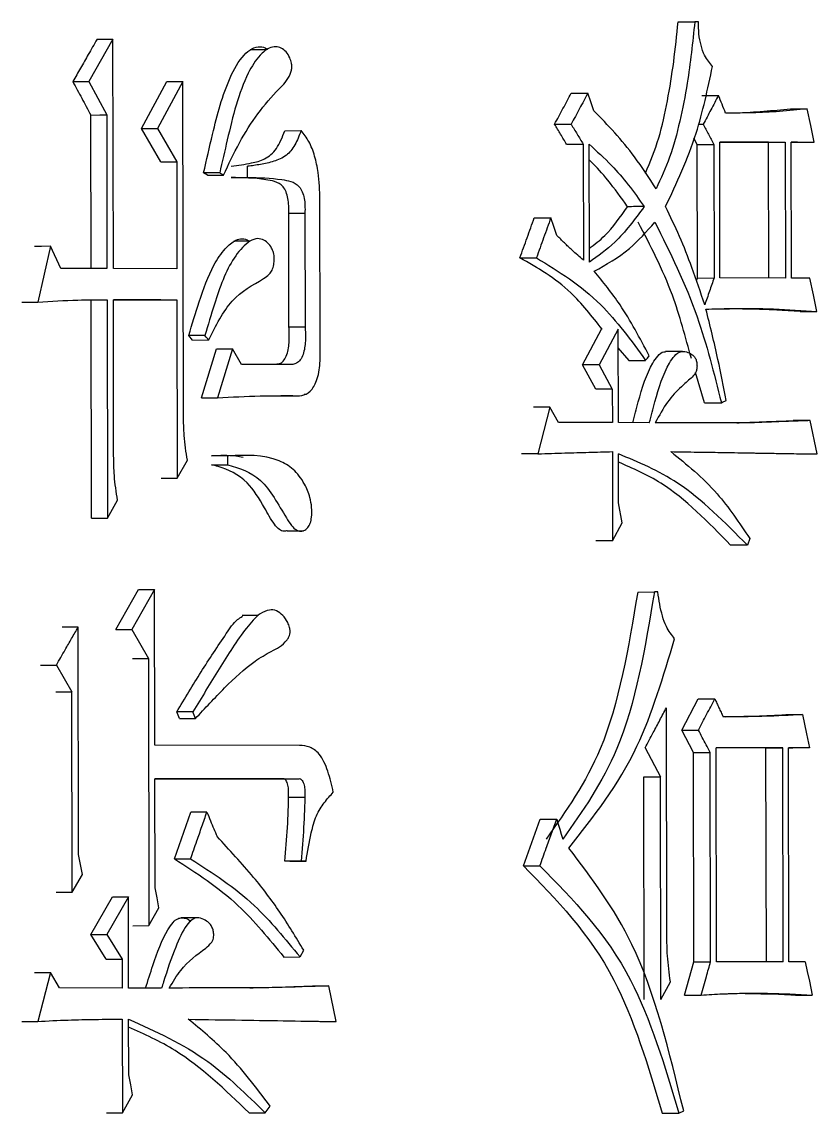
# Model space of a CAD drawing. Header units: millimetres. Extents: x 2320 to 4000, y 933 to 2121.
# Drawn here: x 2922.6 to 2926.46, y 1100.58 to 1105.88 of the extents above; entities that cross this region are included whole.
import ezdxf

# ---------------------------------------------------------------- set-up
doc = ezdxf.new("R2010")
doc.units = ezdxf.units.MM

msp = doc.modelspace()

# ---------------------------------------------------------------- linework, layer by layer
at = {"color": 7, "linetype": 'Continuous', "lineweight": 25}
for p, q in [((2925.7844, 1105.883), (2925.8655, 1105.8832)), ((2925.8827, 1105.8832), (2925.8655, 1105.8832)), ((2923.0409, 1105.7986), (2922.9234, 1105.5932)), ((2923.0428, 1104.6844), (2923.0409, 1105.7986)), ((2923.7851, 1105.7469), (2923.7062, 1105.7466)), ((2922.9234, 1105.5932), (2923.0105, 1105.4308)), ((2923.1802, 1105.3656), (2923.3027, 1105.5927)), ((2923.3806, 1105.5929), (2923.2579, 1105.3658)), ((2923.3834, 1103.9703), (2923.3806, 1105.5929)), ((2922.9344, 1104.6842), (2922.9332, 1105.4306)), ((2923.0105, 1105.4308), (2923.0118, 1104.6845)), ((2923.2727, 1105.2033), (2923.1802, 1105.3656)), ((2923.2579, 1105.3658), (2923.3505, 1105.2035)), ((2923.8756, 1105.3543), (2923.9542, 1105.3546)), ((2925.8823, 1105.3855), (2925.9064, 1105.3856)), ((2925.8768, 1105.288), (2925.8612, 1105.3175)), ((2925.9866, 1105.299), (2926.3046, 1105.2987)), ((2925.9877, 1104.6391), (2925.9866, 1105.299)), ((2926.223, 1105.2985), (2925.9866, 1105.2987)), ((2926.223, 1105.2985), (2926.3046, 1105.2987)), ((2926.2241, 1104.6386), (2926.223, 1105.2985)), ((2926.3046, 1105.2987), (2926.3057, 1104.6389)), ((2926.3329, 1105.2987), (2926.4456, 1105.2986)), ((2926.334, 1104.6388), (2926.3329, 1105.2987)), ((2926.3637, 1105.2983), (2926.3329, 1105.2984)), ((2926.3637, 1105.2983), (2926.4456, 1105.2986)), ((2925.3236, 1105.2887), (2925.3245, 1104.7262)), ((2925.3536, 1104.7154), (2925.3527, 1105.2887)), ((2925.8779, 1104.6389), (2925.8768, 1105.288)), ((2925.9581, 1105.2882), (2925.9591, 1104.6392)), ((2923.3505, 1105.2035), (2923.3514, 1104.6843)), ((2923.4994, 1105.1382), (2923.481, 1105.149)), ((2923.4994, 1105.1382), (2923.5775, 1105.1384)), ((2923.6935, 1105.1276), (2923.6934, 1105.1817)), ((2923.6152, 1105.1273), (2923.6935, 1105.1276)), ((2924.0466, 1104.3161), (2924.0454, 1105.0192)), ((2923.8944, 1104.9541), (2923.973, 1104.9543)), ((2923.8953, 1104.4024), (2923.8944, 1104.9541)), ((2923.973, 1104.9543), (2923.974, 1104.4026)), ((2923.707, 1104.8174), (2923.6282, 1104.8171)), ((2922.7378, 1104.7928), (2922.6758, 1104.5224)), ((2922.7879, 1104.6846), (2922.7378, 1104.7928)), ((2925.0165, 1104.7369), (2925.0966, 1104.7372)), ((2923.0118, 1104.6845), (2922.7879, 1104.6846)), ((2923.3514, 1104.6843), (2923.0428, 1104.6844)), ((2925.8734, 1104.6261), (2925.8779, 1104.6389)), ((2925.8779, 1104.6389), (2925.9591, 1104.6392)), ((2926.3057, 1104.6389), (2925.9877, 1104.6391)), ((2926.4242, 1104.6387), (2926.334, 1104.6388)), ((2922.9365, 1103.4727), (2922.9347, 1104.5328)), ((2923.0121, 1104.533), (2923.0138, 1103.4729)), ((2923.0431, 1104.533), (2923.3517, 1104.5328)), ((2923.0443, 1103.7758), (2923.0431, 1104.533)), ((2923.2739, 1104.5326), (2923.0431, 1104.5327)), ((2923.2739, 1104.5326), (2923.3517, 1104.5328)), ((2923.3517, 1104.5328), (2923.3531, 1103.6674)), ((2926.3763, 1104.4762), (2926.2899, 1104.4816)), ((2926.3763, 1104.4762), (2926.4582, 1104.4765)), ((2923.8953, 1104.4024), (2923.974, 1104.4026)), ((2925.3205, 1104.2175), (2925.4129, 1104.3905)), ((2925.4935, 1104.3907), (2925.401, 1104.2177)), ((2925.4155, 1104.3905), (2925.4129, 1104.3905)), ((2925.4943, 1103.9364), (2925.4935, 1104.3907)), ((2923.487, 1104.3597), (2923.409, 1104.3594)), ((2923.4274, 1104.3378), (2923.409, 1104.3594)), ((2923.4274, 1104.3377), (2923.5055, 1104.338)), ((2923.4706, 1104.0565), (2923.5435, 1104.2944)), ((2923.6217, 1104.2947), (2923.5487, 1104.0568)), ((2923.6645, 1104.2189), (2923.6217, 1104.2947)), ((2925.546, 1104.2389), (2925.4937, 1104.2996)), ((2925.5459, 1104.2389), (2925.6267, 1104.2391)), ((2925.8053, 1104.2826), (2925.7238, 1104.2823)), ((2923.8956, 1104.2188), (2923.6645, 1104.2189)), ((2925.401, 1104.2177), (2925.3205, 1104.2175)), ((2925.3845, 1104.0985), (2925.3205, 1104.2175)), ((2925.401, 1104.2177), (2925.465, 1104.0987)), ((2925.9131, 1104.0331), (2925.8689, 1104.1803)), ((2923.9689, 1104.0742), (2923.9759, 1104.0742)), ((2925.465, 1104.0987), (2925.3845, 1104.0985)), ((2925.465, 1104.0987), (2925.4653, 1103.9364)), ((2923.914, 1104.0673), (2923.8565, 1104.0672)), ((2925.9131, 1104.0331), (2925.9944, 1104.0333)), ((2925.1623, 1104.0124), (2925.1041, 1103.7853)), ((2925.2033, 1103.9366), (2925.1623, 1104.0124)), ((2925.4653, 1103.9364), (2925.2033, 1103.9366)), ((2925.6446, 1103.9363), (2925.4943, 1103.9364)), ((2926.1426, 1103.9359), (2925.6734, 1103.9363)), ((2926.4253, 1103.9464), (2926.3435, 1103.9462)), ((2926.4594, 1103.7842), (2926.4253, 1103.9464)), ((2923.3531, 1103.6674), (2923.4021, 1103.754)), ((2923.5981, 1103.7755), (2923.52, 1103.7752)), ((2923.5982, 1103.7321), (2923.5981, 1103.7755)), ((2925.1041, 1103.7853), (2925.024, 1103.785)), ((2925.4656, 1103.7958), (2925.4663, 1103.3631)), ((2925.495, 1103.547), (2925.4946, 1103.7849)), ((2923.52, 1103.7318), (2923.5982, 1103.7321)), ((2923.2753, 1103.6672), (2923.3531, 1103.6674)), ((2923.0138, 1103.4729), (2923.0633, 1103.5594)), ((2925.5125, 1103.4496), (2925.495, 1103.547)), ((2922.9365, 1103.4727), (2923.0138, 1103.4729)), ((2925.4663, 1103.3631), (2925.5125, 1103.4496)), ((2923.8867, 1103.4113), (2923.9658, 1103.4116)), ((2926.1209, 1103.3409), (2926.0394, 1103.3406)), ((2926.1322, 1103.3733), (2926.1209, 1103.3409)), ((2923.0549, 1102.9317), (2923.1655, 1103.1264)), ((2923.2432, 1103.1266), (2923.1324, 1102.932)), ((2923.2445, 1102.3694), (2923.2432, 1103.1266)), ((2925.5882, 1103.1139), (2925.6691, 1103.1142)), ((2925.6864, 1103.1142), (2925.6691, 1103.1142)), ((2923.7469, 1103.0005), (2923.6681, 1103.0003)), ((2922.8737, 1101.8396), (2922.8719, 1102.943)), ((2923.1324, 1102.932), (2923.213, 1102.7913)), ((2922.6892, 1102.7589), (2922.7662, 1102.7591)), ((2922.7662, 1102.7591), (2922.8413, 1102.6293)), ((2923.213, 1102.7913), (2923.2151, 1101.4933)), ((2922.8429, 1101.6557), (2922.8413, 1102.6293)), ((2925.8017, 1102.4431), (2925.8814, 1102.5944)), ((2925.7295, 1101.4483), (2925.7276, 1102.5516)), ((2923.3632, 1102.4989), (2923.3508, 1102.5313)), ((2923.4288, 1102.5315), (2923.3509, 1102.5312)), ((2923.3632, 1102.4988), (2923.4411, 1102.499)), ((2923.4411, 1102.4991), (2923.4288, 1102.5316)), ((2926.3065, 1102.5184), (2926.3883, 1102.5186)), ((2925.8017, 1102.4431), (2925.8828, 1102.4433)), ((2925.859, 1102.3349), (2925.8017, 1102.4431)), ((2923.9471, 1102.369), (2923.2445, 1102.3694)), ((2925.6242, 1102.357), (2925.6994, 1102.2163)), ((2925.8607, 1101.318), (2925.859, 1102.3349)), ((2925.9419, 1101.3183), (2925.9402, 1102.3351)), ((2926.2926, 1102.3564), (2925.9687, 1102.3567)), ((2925.9705, 1101.3183), (2925.9687, 1102.3567)), ((2926.211, 1102.3562), (2925.9687, 1102.3564)), ((2926.211, 1102.3562), (2926.2926, 1102.3564)), ((2926.2127, 1101.3177), (2926.211, 1102.3562)), ((2926.2944, 1101.318), (2926.2926, 1102.3564)), ((2926.4224, 1102.3563), (2926.3209, 1102.3564)), ((2926.3226, 1101.3179), (2926.3209, 1102.3564)), ((2926.3406, 1102.3561), (2926.3209, 1102.3561)), ((2926.4224, 1102.3563), (2926.3406, 1102.3561)), ((2925.7012, 1101.1346), (2925.6994, 1102.2163)), ((2923.2448, 1102.2072), (2923.9414, 1102.2068)), ((2923.2457, 1101.6771), (2923.2448, 1102.2072)), ((2923.8628, 1102.2065), (2923.2448, 1102.2069)), ((2923.8633, 1102.2065), (2923.9419, 1102.2068)), ((2925.6203, 1101.1343), (2925.6185, 1102.2161)), ((2923.9718, 1102.1154), (2923.8927, 1102.1152)), ((2923.3398, 1101.8174), (2923.419, 1102.0445)), ((2925.0332, 1101.7838), (2925.1147, 1102.0109)), ((2923.3398, 1101.8174), (2923.4177, 1101.8176)), ((2923.9542, 1101.8065), (2923.8756, 1101.8063)), ((2923.8997, 1101.8063), (2923.8756, 1101.8063)), ((2923.8997, 1101.8063), (2923.9783, 1101.8065)), ((2923.9783, 1101.8065), (2923.9542, 1101.8065)), ((2922.8429, 1101.6557), (2922.8926, 1101.7422)), ((2925.0332, 1101.7838), (2925.1133, 1101.7841)), ((2922.7658, 1101.6555), (2922.8429, 1101.6557)), ((2922.9337, 1101.4498), (2923.0385, 1101.6337)), ((2923.1161, 1101.6339), (2923.0111, 1101.4501)), ((2923.1168, 1101.1904), (2923.1161, 1101.6339)), ((2923.2151, 1101.4933), (2923.2643, 1101.5798)), ((2923.448, 1101.5313), (2923.3696, 1101.531)), ((2923.1375, 1101.493), (2923.2151, 1101.4933)), ((2923.0082, 1101.3308), (2922.9337, 1101.4498)), ((2923.0111, 1101.4501), (2923.0856, 1101.3311)), ((2923.9489, 1101.3414), (2923.967, 1101.3738)), ((2923.0856, 1101.3311), (2923.0859, 1101.1904)), ((2923.8703, 1101.3411), (2923.9488, 1101.3413)), ((2925.8153, 1101.1558), (2925.8607, 1101.318)), ((2925.8607, 1101.318), (2925.9419, 1101.3183)), ((2926.2944, 1101.318), (2925.9705, 1101.3183)), ((2926.4016, 1101.3179), (2926.3226, 1101.3179)), ((2922.7375, 1101.2663), (2922.6754, 1101.0284)), ((2922.7814, 1101.1906), (2922.7375, 1101.2663)), ((2925.7012, 1101.1346), (2925.7471, 1101.2211)), ((2923.0859, 1101.1904), (2922.7814, 1101.1906)), ((2923.2773, 1101.1903), (2923.1168, 1101.1904)), ((2924.1245, 1101.0276), (2924.0881, 1101.2007)), ((2925.9774, 1101.161), (2926.0703, 1101.1633)), ((2926.3538, 1101.1553), (2926.4357, 1101.1556)), ((2923.0861, 1101.039), (2923.0869, 1100.5847)), ((2923.1175, 1100.7686), (2923.1171, 1101.0389)), ((2924.0457, 1101.0273), (2924.1245, 1101.0276)), ((2923.0869, 1100.5847), (2923.1362, 1100.6712)), ((2923.0094, 1100.5844), (2923.0869, 1100.5847)), ((2923.7018, 1100.584), (2923.7802, 1100.5842)), ((2923.7803, 1100.5843), (2923.8045, 1100.6167)), ((2925.7074, 1100.5826), (2925.7884, 1100.5828)), ((2925.7884, 1100.5828), (2925.8114, 1100.5936))]:
    msp.add_line(p, q, dxfattribs=at)
at = {"color": 7, "linetype": 'Continuous', "lineweight": 25, "flags": 128}
for points in [[(2922.9635, 1105.7984), (2923.0068, 1105.7985), (2923.0409, 1105.7986)], [(2922.8461, 1105.5929), (2922.8894, 1105.593), (2922.9234, 1105.5932)], [(2923.3027, 1105.5927), (2923.3464, 1105.5928), (2923.3806, 1105.5929)], [(2925.266, 1105.5372), (2925.311, 1105.5374), (2925.3464, 1105.5375)], [(2925.3757, 1105.4509), (2925.361, 1105.4942), (2925.3464, 1105.5375)], [(2925.8992, 1105.5259), (2925.9447, 1105.526), (2925.9805, 1105.5262)], [(2926.3297, 1105.4606), (2926.3755, 1105.4608), (2926.4115, 1105.4609)], [(2926.4456, 1105.2986), (2926.4285, 1105.3797), (2926.4115, 1105.4609)], [(2922.9332, 1105.4306), (2922.9765, 1105.4307), (2923.0105, 1105.4308)], [(2923.1802, 1105.3656), (2923.2237, 1105.3657), (2923.2579, 1105.3658)], [(2925.1848, 1105.3859), (2925.2298, 1105.386), (2925.2651, 1105.3861)], [(2925.2432, 1105.2885), (2925.2882, 1105.2886), (2925.3236, 1105.2887)], [(2925.8768, 1105.288), (2925.9223, 1105.2881), (2925.9581, 1105.2882)], [(2923.2727, 1105.2033), (2923.3163, 1105.2034), (2923.3505, 1105.2035)], [(2923.5591, 1105.1493), (2923.5342, 1105.1492), (2923.5076, 1105.1491), (2923.481, 1105.149)], [(2925.0864, 1104.9316), (2925.1313, 1104.9318), (2925.1666, 1104.9319)], [(2925.196, 1104.8453), (2925.1813, 1104.8886), (2925.1666, 1104.9319)], [(2922.7378, 1104.7928), (2922.6947, 1104.7926), (2922.6608, 1104.7925)], [(2926.4582, 1104.4765), (2926.4412, 1104.5576), (2926.4242, 1104.6387)], [(2922.5989, 1104.5221), (2922.6419, 1104.5223), (2922.6758, 1104.5224)], [(2923.5054, 1104.338), (2923.5007, 1104.3436), (2923.4938, 1104.3516), (2923.487, 1104.3597)], [(2923.5435, 1104.2944), (2923.5873, 1104.2946), (2923.6217, 1104.2947)], [(2925.6268, 1104.2392), (2925.6354, 1104.25), (2925.6441, 1104.2608)], [(2923.4706, 1104.0565), (2923.5144, 1104.0566), (2923.5487, 1104.0568)], [(2925.1623, 1104.0124), (2925.1174, 1104.0123), (2925.0821, 1104.0122)], [(2926.4594, 1103.7842), (2926.4135, 1103.784), (2926.3775, 1103.7839)], [(2925.4663, 1103.3631), (2925.4212, 1103.363), (2925.3857, 1103.3629)], [(2923.1655, 1103.1264), (2923.209, 1103.1265), (2923.2432, 1103.1266)], [(2922.8719, 1102.943), (2922.8286, 1102.9428), (2922.7947, 1102.9427)], [(2923.0549, 1102.9317), (2923.0983, 1102.9319), (2923.1324, 1102.932)], [(2923.1353, 1102.7911), (2923.1788, 1102.7912), (2923.213, 1102.7913)], [(2922.7641, 1102.629), (2922.8073, 1102.6292), (2922.8413, 1102.6293)], [(2925.8814, 1102.5944), (2925.9269, 1102.5946), (2925.9626, 1102.5947)], [(2926.3883, 1102.5186), (2926.3982, 1102.4716), (2926.4081, 1102.4246), (2926.4224, 1102.3563)], [(2925.859, 1102.3349), (2925.9045, 1102.335), (2925.9402, 1102.3351)], [(2925.6185, 1102.2161), (2925.6638, 1102.2162), (2925.6994, 1102.2163)], [(2923.497, 1102.0448), (2923.4533, 1102.0446), (2923.419, 1102.0445)], [(2925.1147, 1102.0109), (2925.1596, 1102.0111), (2925.1949, 1102.0112)], [(2925.1949, 1102.0112), (2925.2022, 1101.9868), (2925.2096, 1101.9625), (2925.2169, 1101.9381), (2925.2243, 1101.9138)], [(2922.8926, 1101.7422), (2922.8831, 1101.7909), (2922.8737, 1101.8396)], [(2923.0385, 1101.6337), (2923.082, 1101.6338), (2923.1161, 1101.6339)], [(2923.2643, 1101.5798), (2923.255, 1101.6284), (2923.2457, 1101.6771)], [(2922.9337, 1101.4498), (2922.977, 1101.45), (2923.0111, 1101.4501)], [(2923.0082, 1101.3308), (2923.0515, 1101.331), (2923.0856, 1101.3311)], [(2926.4016, 1101.3179), (2926.4115, 1101.2708), (2926.4214, 1101.2238), (2926.4357, 1101.1556)], [(2922.6606, 1101.2661), (2922.7036, 1101.2662), (2922.7375, 1101.2663)], [(2924.0093, 1101.2004), (2924.0534, 1101.2006), (2924.0881, 1101.2007)], [(2925.8153, 1101.1558), (2925.8607, 1101.1559), (2925.8964, 1101.1561)], [(2922.5986, 1101.0282), (2922.6416, 1101.0283), (2922.6754, 1101.0284)], [(2923.1362, 1100.6712), (2923.1269, 1100.7199), (2923.1175, 1100.7686)]]:
    msp.add_lwpolyline(points, dxfattribs=at)
at = {"color": 7, "linetype": 'Continuous', "lineweight": 25}
for points, knots in [([(2925.6256, 1105.1487), (2925.649, 1105.204), (2925.6946, 1105.3123), (2925.7339, 1105.5003), (2925.7648, 1105.6889), (2925.7779, 1105.8182), (2925.7844, 1105.883)], [0, 0, 0, 0, 0.25699, 0.503052, 0.751056, 1, 1, 1, 1]), ([(2925.8655, 1105.8832), (2925.8548, 1105.7834), (2925.8373, 1105.6193), (2925.7943, 1105.3999), (2925.7471, 1105.2229), (2925.7004, 1105.1221), (2925.6772, 1105.0721)], [0, 0, 0, 0, 0.344082, 0.565383, 0.784584, 1, 1, 1, 1]), ([(2925.9517, 1105.6668), (2925.9378, 1105.683), (2925.9146, 1105.7101), (2925.8943, 1105.7686), (2925.8841, 1105.8245), (2925.8832, 1105.8636), (2925.8827, 1105.8832)], [0, 0, 0, 0, 0.328374, 0.548346, 0.773135, 1, 1, 1, 1]), ([(2922.9635, 1105.7984), (2922.9494, 1105.7737), (2922.9228, 1105.727), (2922.8836, 1105.6586), (2922.8586, 1105.6148), (2922.8461, 1105.5929)], [0, 0, 0, 0, 0.360936, 0.680468, 1, 1, 1, 1]), ([(2923.481, 1105.149), (2923.4952, 1105.2117), (2923.531, 1105.3703), (2923.5849, 1105.5761), (2923.6602, 1105.7096), (2923.7144, 1105.7558), (2923.7522, 1105.7639), (2923.7788, 1105.7592), (2923.7883, 1105.749), (2923.7896, 1105.7476)], [0, 0, 0, 0, 0.234605, 0.594292, 0.776492, 0.855579, 0.935368, 0.991378, 1, 1, 1, 1]), ([(2923.5775, 1105.1384), (2923.6025, 1105.192), (2923.6781, 1105.354), (2923.7927, 1105.5073), (2923.8921, 1105.6015), (2923.908, 1105.6464), (2923.9098, 1105.6655), (2923.9074, 1105.6867), (2923.8986, 1105.7127), (2923.8817, 1105.739), (2923.8577, 1105.7579), (2923.8292, 1105.7642), (2923.7931, 1105.7558), (2923.7449, 1105.7163), (2923.6606, 1105.5794), (2923.6092, 1105.3695), (2923.571, 1105.2032), (2923.5592, 1105.1495), (2923.5591, 1105.1493)], [0, 0, 0, 0, 0.116247, 0.351545, 0.417544, 0.429973, 0.440276, 0.450545, 0.466961, 0.490877, 0.515258, 0.540732, 0.570374, 0.616263, 0.689834, 0.900866, 0.999645, 1, 1, 1, 1]), ([(2925.7235, 1104.9855), (2925.7774, 1105.1004), (2925.8746, 1105.3075), (2925.928, 1105.5561), (2925.9517, 1105.6668)], [0, 0, 0, 0, 0.554843, 1, 1, 1, 1]), ([(2922.8461, 1105.5929), (2922.8606, 1105.5659), (2922.8897, 1105.5118), (2922.9187, 1105.4577), (2922.9332, 1105.4306)], [0, 0, 0, 0, 0.5, 1, 1, 1, 1]), ([(2925.1848, 1105.3859), (2925.1984, 1105.4111), (2925.2254, 1105.4616), (2925.2525, 1105.512), (2925.266, 1105.5372)], [0, 0, 0, 0, 0.500001, 1, 1, 1, 1]), ([(2925.3464, 1105.5375), (2925.3329, 1105.5123), (2925.3058, 1105.4618), (2925.2787, 1105.4113), (2925.2651, 1105.3861)], [0, 0, 0, 0, 0.500001, 1, 1, 1, 1]), ([(2925.9805, 1105.5262), (2925.9682, 1105.5027), (2925.9435, 1105.4559), (2925.9188, 1105.409), (2925.9064, 1105.3856)], [0, 0, 0, 0, 0.500001, 1, 1, 1, 1]), ([(2926.0149, 1105.4396), (2926.0091, 1105.454), (2925.9977, 1105.4829), (2925.9862, 1105.5117), (2925.9805, 1105.5262)], [0, 0, 0, 0, 0.500002, 1, 1, 1, 1]), ([(2925.6772, 1105.0721), (2925.6431, 1105.1252), (2925.5798, 1105.2233), (2925.4774, 1105.3468), (2925.4096, 1105.4162), (2925.3757, 1105.4509)], [0, 0, 0, 0, 0.37017, 0.684341, 1, 1, 1, 1]), ([(2926.0145, 1105.4405), (2926.0328, 1105.4406), (2926.0948, 1105.4411), (2926.1999, 1105.4486), (2926.2864, 1105.4566), (2926.3297, 1105.4606)], [0, 0, 0, 0, 0.172481, 0.586162, 1, 1, 1, 1]), ([(2926.4115, 1105.4609), (2926.3664, 1105.4559), (2926.2781, 1105.4462), (2926.1458, 1105.4409), (2926.0585, 1105.44), (2926.0149, 1105.4396)], [0, 0, 0, 0, 0.343687, 0.671772, 1, 1, 1, 1]), ([(2923.6151, 1105.1814), (2923.6481, 1105.1862), (2923.7026, 1105.194), (2923.7779, 1105.2128), (2923.8393, 1105.2616), (2923.8633, 1105.323), (2923.8756, 1105.3543)], [0, 0, 0, 0, 0.3344455, 0.5514977, 0.7710096, 1, 1, 1, 1]), ([(2923.9542, 1105.3546), (2923.9449, 1105.3303), (2923.9267, 1105.2826), (2923.8807, 1105.2262), (2923.8213, 1105.2045), (2923.7577, 1105.1892), (2923.7148, 1105.1842), (2923.6934, 1105.1817)], [0, 0, 0, 0, 0.1777081, 0.35, 0.5672223, 0.7837017, 1, 1, 1, 1]), ([(2924.0454, 1105.0192), (2924.0441, 1105.0636), (2924.0419, 1105.1364), (2924.0218, 1105.232), (2923.9944, 1105.3041), (2923.9675, 1105.3379), (2923.9542, 1105.3546)], [0, 0, 0, 0, 0.347259, 0.569852, 0.787887, 1, 1, 1, 1]), ([(2925.2432, 1105.2885), (2925.2335, 1105.3047), (2925.214, 1105.3372), (2925.1945, 1105.3696), (2925.1848, 1105.3859)], [0, 0, 0, 0, 0.500001, 1, 1, 1, 1]), ([(2925.2651, 1105.3861), (2925.2749, 1105.3699), (2925.2944, 1105.3374), (2925.3138, 1105.3049), (2925.3236, 1105.2887)], [0, 0, 0, 0, 0.500001, 1, 1, 1, 1]), ([(2925.9064, 1105.3856), (2925.915, 1105.3694), (2925.9323, 1105.3369), (2925.9495, 1105.3044), (2925.9581, 1105.2882)], [0, 0, 0, 0, 0.500001, 1, 1, 1, 1]), ([(2925.3527, 1105.2887), (2925.3892, 1105.2553), (2925.4548, 1105.1954), (2925.5439, 1105.0933), (2925.5944, 1105.0216), (2925.6198, 1104.9856)], [0, 0, 0, 0, 0.385333, 0.691685, 1, 1, 1, 1]), ([(2925.539, 1104.9854), (2925.5078, 1105.0291), (2925.451, 1105.1088), (2925.3868, 1105.1805), (2925.3552, 1105.2102), (2925.3528, 1105.2125)], [0, 0, 0, 0, 0.5295817, 0.9637422, 1, 1, 1, 1]), ([(2923.5775, 1105.1384), (2923.5759, 1105.1394), (2923.5721, 1105.1416), (2923.566, 1105.1452), (2923.5614, 1105.1479), (2923.5591, 1105.1493)], [0, 0, 0, 0, 0.254517, 0.627308, 1, 1, 1, 1]), ([(2923.8944, 1104.9541), (2923.8947, 1104.9783), (2923.8952, 1105.0257), (2923.8691, 1105.0899), (2923.8256, 1105.1092), (2923.742, 1105.1244), (2923.6713, 1105.126), (2923.6152, 1105.1273)], [0, 0, 0, 0, 0.130352, 0.254709, 0.382976, 0.510106, 1, 1, 1, 1]), ([(2923.6935, 1105.1276), (2923.7496, 1105.1263), (2923.8204, 1105.1247), (2923.9042, 1105.1095), (2923.9476, 1105.0902), (2923.9738, 1105.026), (2923.9733, 1104.9786), (2923.973, 1104.9543)], [0, 0, 0, 0, 0.490042, 0.617207, 0.745492, 0.869777, 1, 1, 1, 1]), ([(2925.3535, 1104.7825), (2925.3791, 1104.8021), (2925.4468, 1104.8542), (2925.5036, 1104.935), (2925.539, 1104.9854)], [0, 0, 0, 0, 0.376972, 1, 1, 1, 1]), ([(2925.6198, 1104.9856), (2925.5738, 1104.9238), (2925.4921, 1104.8141), (2925.3957, 1104.7454), (2925.3536, 1104.7154)], [0, 0, 0, 0, 0.563444, 1, 1, 1, 1]), ([(2925.6198, 1104.9856), (2925.6128, 1104.9856), (2925.5988, 1104.9855), (2925.5719, 1104.9855), (2925.5519, 1104.9854), (2925.539, 1104.9854)], [0, 0, 0, 0, 0.2593371, 0.5186742, 1, 1, 1, 1]), ([(2925.9136, 1104.5094), (2925.8935, 1104.5698), (2925.8556, 1104.6835), (2925.7922, 1104.8428), (2925.7464, 1104.9379), (2925.7235, 1104.9855)], [0, 0, 0, 0, 0.361618, 0.679963, 1, 1, 1, 1]), ([(2925.0165, 1104.737), (2925.0282, 1104.7694), (2925.0515, 1104.8343), (2925.0748, 1104.8992), (2925.0864, 1104.9316)], [0, 0, 0, 0, 0.500001, 1, 1, 1, 1]), ([(2925.1666, 1104.9319), (2925.1549, 1104.8994), (2925.1316, 1104.8345), (2925.1083, 1104.7696), (2925.0966, 1104.7372)], [0, 0, 0, 0, 0.500001, 1, 1, 1, 1]), ([(2925.377, 1104.6721), (2925.4353, 1104.7043), (2925.5401, 1104.7621), (2925.6313, 1104.8645), (2925.6717, 1104.9099)], [0, 0, 0, 0, 0.556662, 1, 1, 1, 1]), ([(2925.8488, 1104.2474), (2925.8205, 1104.3526), (2925.7551, 1104.5956), (2925.6503, 1104.796), (2925.5909, 1104.9096)], [0, 0, 0, 0, 0.432866, 1, 1, 1, 1]), ([(2925.6717, 1104.9099), (2925.7455, 1104.762), (2925.8783, 1104.4959), (2925.9587, 1104.1757), (2925.9944, 1104.0333)], [0, 0, 0, 0, 0.555385, 1, 1, 1, 1]), ([(2923.409, 1104.3594), (2923.4252, 1104.4143), (2923.4602, 1104.5332), (2923.5152, 1104.682), (2923.5796, 1104.7797), (2923.6285, 1104.8218), (2923.6682, 1104.8324), (2923.6913, 1104.8278), (2923.7012, 1104.8182), (2923.7021, 1104.8173)], [0, 0, 0, 0, 0.256053, 0.554313, 0.721098, 0.850564, 0.921548, 0.992981, 1, 1, 1, 1]), ([(2923.5055, 1104.338), (2923.5405, 1104.4077), (2923.6113, 1104.5485), (2923.7296, 1104.6097), (2923.7971, 1104.6517), (2923.8142, 1104.6765), (2923.8223, 1104.7033), (2923.825, 1104.733), (2923.8214, 1104.7617), (2923.8099, 1104.7889), (2923.7916, 1104.8113), (2923.7656, 1104.8291), (2923.732, 1104.8325), (2923.6827, 1104.8051), (2923.6022, 1104.7126), (2923.5412, 1104.5428), (2923.502, 1104.4104), (2923.487, 1104.3597)], [0, 0, 0, 0, 0.175532, 0.354652, 0.388166, 0.407747, 0.427401, 0.446675, 0.466945, 0.484382, 0.511375, 0.539761, 0.574487, 0.616876, 0.705288, 0.887115, 1, 1, 1, 1]), ([(2925.3245, 1104.7262), (2925.3062, 1104.742), (2925.2753, 1104.7686), (2925.2327, 1104.8092), (2925.2082, 1104.8333), (2925.196, 1104.8453)], [0, 0, 0, 0, 0.420893, 0.710402, 1, 1, 1, 1]), ([(2925.4155, 1104.3905), (2925.3662, 1104.4532), (2925.2461, 1104.6064), (2925.1017, 1104.6885), (2925.0165, 1104.7369)], [0, 0, 0, 0, 0.409758, 1, 1, 1, 1]), ([(2925.0966, 1104.7372), (2925.2043, 1104.6711), (2925.398, 1104.5522), (2925.5564, 1104.3354), (2925.6267, 1104.2391)], [0, 0, 0, 0, 0.555743, 1, 1, 1, 1]), ([(2925.6441, 1104.2608), (2925.5987, 1104.3469), (2925.5182, 1104.4996), (2925.4199, 1104.6197), (2925.377, 1104.6721)], [0, 0, 0, 0, 0.56336, 1, 1, 1, 1]), ([(2925.9591, 1104.6392), (2925.9516, 1104.6175), (2925.9364, 1104.5743), (2925.9212, 1104.531), (2925.9136, 1104.5094)], [0, 0, 0, 0, 0.500001, 1, 1, 1, 1]), ([(2922.6758, 1104.5224), (2922.7407, 1104.5264), (2922.8294, 1104.532), (2922.9414, 1104.5329), (2922.9885, 1104.533), (2923.0121, 1104.533)], [0, 0, 0, 0, 0.578075, 0.789032, 1, 1, 1, 1]), ([(2925.9194, 1104.4878), (2925.9586, 1104.4889), (2926.0686, 1104.4921), (2926.2486, 1104.4908), (2926.3883, 1104.4812), (2926.4582, 1104.4765)], [0, 0, 0, 0, 0.2166413, 0.6081517, 1, 1, 1, 1]), ([(2926.0172, 1104.0442), (2926.0045, 1104.1107), (2925.9838, 1104.2191), (2925.95, 1104.3663), (2925.9296, 1104.4473), (2925.9194, 1104.4878)], [0, 0, 0, 0, 0.442714, 0.721209, 1, 1, 1, 1]), ([(2925.9747, 1104.4893), (2925.9757, 1104.4893), (2925.9812, 1104.4894), (2926.037, 1104.4903), (2926.1211, 1104.4901), (2926.1999, 1104.488), (2926.2524, 1104.4856), (2926.2828, 1104.4839), (2926.2877, 1104.4836), (2926.2903, 1104.4834)], [0, 0, 0, 0, 0.042331, 0.247451, 0.479143, 0.739624, 0.857387, 0.923619, 1, 1, 1, 1]), ([(2923.8366, 1104.2219), (2923.8424, 1104.2221), (2923.8551, 1104.2226), (2923.8727, 1104.2396), (2923.8906, 1104.2754), (2923.8981, 1104.3338), (2923.8963, 1104.3794), (2923.8953, 1104.4024)], [0, 0, 0, 0, 0.119448, 0.262054, 0.409746, 0.702928, 1, 1, 1, 1]), ([(2923.974, 1104.4026), (2923.9749, 1104.3797), (2923.9768, 1104.334), (2923.9692, 1104.2758), (2923.9514, 1104.2396), (2923.9276, 1104.2187), (2923.9081, 1104.2188), (2923.8956, 1104.2188)], [0, 0, 0, 0, 0.261231, 0.519065, 0.649006, 0.774532, 1, 1, 1, 1]), ([(2923.914, 1104.0674), (2923.9284, 1104.0662), (2923.9572, 1104.064), (2924.0004, 1104.0844), (2924.0351, 1104.1421), (2924.0487, 1104.226), (2924.0473, 1104.2859), (2924.0466, 1104.3161)], [0, 0, 0, 0, 0.177715, 0.356357, 0.541048, 0.768767, 1, 1, 1, 1]), ([(2925.6446, 1103.9363), (2925.6535, 1103.97), (2925.6803, 1104.0714), (2925.7168, 1104.1893), (2925.7659, 1104.2622), (2925.7947, 1104.285), (2925.8252, 1104.2813), (2925.8482, 1104.2719), (2925.8638, 1104.257), (2925.8718, 1104.2425), (2925.8758, 1104.2252), (2925.8765, 1104.2066), (2925.8736, 1104.189), (2925.8642, 1104.1689), (2925.8384, 1104.1448), (2925.792, 1104.1048), (2925.7297, 1104.0394), (2925.6924, 1103.9711), (2925.6734, 1103.9363)], [0, 0, 0, 0, 0.104455, 0.314538, 0.365413, 0.416689, 0.461691, 0.509286, 0.529557, 0.546773, 0.564037, 0.580954, 0.598429, 0.614262, 0.652197, 0.737834, 0.86664, 1, 1, 1, 1]), ([(2925.5638, 1103.9361), (2925.5727, 1103.9697), (2925.5994, 1104.071), (2925.6358, 1104.1901), (2925.685, 1104.2611), (2925.7075, 1104.2821), (2925.721, 1104.2808), (2925.7238, 1104.2805)], [0, 0, 0, 0, 0.242968, 0.731633, 0.849714, 0.968727, 1, 1, 1, 1]), ([(2923.5487, 1104.0568), (2923.6175, 1104.0607), (2923.713, 1104.0663), (2923.8346, 1104.0673), (2923.8875, 1104.0673), (2923.914, 1104.0673)], [0, 0, 0, 0, 0.563388, 0.781688, 1, 1, 1, 1]), ([(2925.9944, 1104.0334), (2925.9982, 1104.0352), (2926.0058, 1104.0388), (2926.0134, 1104.0424), (2926.0172, 1104.0442)], [0, 0, 0, 0, 0.500003, 1, 1, 1, 1]), ([(2923.4021, 1103.754), (2923.396, 1103.7937), (2923.3849, 1103.8649), (2923.3838, 1103.938), (2923.3834, 1103.9703)], [0, 0, 0, 0, 0.558835, 1, 1, 1, 1]), ([(2926.0694, 1103.9359), (2926.0978, 1103.937), (2926.1579, 1103.9392), (2926.2493, 1103.9427), (2926.3121, 1103.945), (2926.3435, 1103.9462)], [0, 0, 0, 0, 0.309982, 0.65499, 1, 1, 1, 1]), ([(2926.4253, 1103.9464), (2926.3944, 1103.9453), (2926.332, 1103.943), (2926.2377, 1103.9394), (2926.1743, 1103.9371), (2926.1426, 1103.9359)], [0, 0, 0, 0, 0.329553, 0.664776, 1, 1, 1, 1]), ([(2923.0633, 1103.5594), (2923.0571, 1103.5992), (2923.0459, 1103.6703), (2923.0448, 1103.7435), (2923.0443, 1103.7758)], [0, 0, 0, 0, 0.5588348, 1, 1, 1, 1]), ([(2923.52, 1103.7752), (2923.5594, 1103.7778), (2923.6106, 1103.7812), (2923.6611, 1103.7709), (2923.6726, 1103.7686)], [0, 0, 0, 0, 0.771611, 1, 1, 1, 1]), ([(2923.5982, 1103.7321), (2923.6541, 1103.7154), (2923.7672, 1103.6818), (2923.8508, 1103.5244), (2923.9055, 1103.438), (2923.9292, 1103.4141), (2923.9522, 1103.4075), (2923.9716, 1103.4126), (2923.9881, 1103.4263), (2923.9999, 1103.4484), (2924.0065, 1103.4825), (2924.0065, 1103.5257), (2923.9967, 1103.5826), (2923.9679, 1103.6499), (2923.9173, 1103.7155), (2923.7938, 1103.7836), (2923.6838, 1103.7789), (2923.6001, 1103.7756), (2923.5981, 1103.7755)], [0, 0, 0, 0, 0.166504, 0.336724, 0.370752, 0.398964, 0.419703, 0.440426, 0.457689, 0.47508, 0.493882, 0.523591, 0.555072, 0.603251, 0.674686, 0.747919, 0.993855, 1, 1, 1, 1]), ([(2925.1041, 1103.7853), (2925.1478, 1103.7865), (2925.2301, 1103.7889), (2925.3505, 1103.7924), (2925.4272, 1103.7947), (2925.4656, 1103.7958)], [0, 0, 0, 0, 0.360863, 0.680431, 1, 1, 1, 1]), ([(2926.1209, 1103.3409), (2926.0108, 1103.4524), (2925.8152, 1103.6505), (2925.5921, 1103.744), (2925.4946, 1103.7849)], [0, 0, 0, 0, 0.562636, 1, 1, 1, 1]), ([(2925.7485, 1103.7956), (2925.7922, 1103.7949), (2925.9232, 1103.7928), (2926.161, 1103.7889), (2926.3531, 1103.7858), (2926.4594, 1103.7842)], [0, 0, 0, 0, 0.1825466, 0.547641, 1, 1, 1, 1]), ([(2925.7485, 1103.7955), (2925.8261, 1103.7335), (2925.9657, 1103.6218), (2926.081, 1103.4497), (2926.1322, 1103.3733)], [0, 0, 0, 0, 0.556097, 1, 1, 1, 1]), ([(2926.3775, 1103.7839), (2926.3351, 1103.7846), (2926.2079, 1103.7867), (2925.9994, 1103.7902), (2925.8316, 1103.7928), (2925.7501, 1103.794)], [0, 0, 0, 0, 0.204628, 0.613887, 1, 1, 1, 1]), ([(2923.8867, 1103.4117), (2923.8812, 1103.4104), (2923.8687, 1103.4073), (2923.8463, 1103.4171), (2923.8133, 1103.4544), (2923.768, 1103.5421), (2923.688, 1103.668), (2923.5902, 1103.7133), (2923.5308, 1103.729), (2923.52, 1103.7318)], [0, 0, 0, 0, 0.038881, 0.087592, 0.158237, 0.316756, 0.581174, 0.923861, 1, 1, 1, 1]), ([(2926.0394, 1103.3406), (2925.9299, 1103.4537), (2925.7593, 1103.6299), (2925.5645, 1103.7143), (2925.4946, 1103.7446)], [0, 0, 0, 0, 0.641526, 1, 1, 1, 1]), ([(2925.5882, 1103.1139), (2925.5431, 1102.843), (2925.4638, 1102.3664), (2925.2404, 1102.05), (2925.144, 1101.9136)], [0, 0, 0, 0, 0.568544, 1, 1, 1, 1]), ([(2925.6691, 1103.1142), (2925.6239, 1102.8432), (2925.5444, 1102.3665), (2925.3208, 1102.0503), (2925.2243, 1101.9138)], [0, 0, 0, 0, 0.568428, 1, 1, 1, 1]), ([(2925.7673, 1102.8869), (2925.7531, 1102.9053), (2925.7294, 1102.936), (2925.7074, 1102.997), (2925.6941, 1103.0539), (2925.6889, 1103.094), (2925.6864, 1103.1142)], [0, 0, 0, 0, 0.329917, 0.550134, 0.774051, 1, 1, 1, 1]), ([(2923.4411, 1102.499), (2923.4879, 1102.5493), (2923.5814, 1102.65), (2923.7038, 1102.7646), (2923.8085, 1102.8267), (2923.8687, 1102.8546), (2923.895, 1102.894), (2923.9001, 1102.909), (2923.9013, 1102.9248), (2923.8981, 1102.9448), (2923.8871, 1102.9727), (2923.8656, 1103.0026), (2923.8348, 1103.0256), (2923.796, 1103.0294), (2923.744, 1103.0052), (2923.6603, 1102.9077), (2923.5558, 1102.7412), (2923.4712, 1102.6015), (2923.4288, 1102.5315)], [0, 0, 0, 0, 0.145891, 0.291849, 0.364927, 0.438142, 0.44971, 0.457489, 0.465326, 0.474777, 0.490325, 0.518028, 0.547422, 0.577066, 0.617258, 0.685726, 0.842509, 1, 1, 1, 1]), ([(2923.3509, 1102.5313), (2923.3898, 1102.5968), (2923.4677, 1102.7278), (2923.5663, 1102.8743), (2923.6316, 1102.9726), (2923.6612, 1102.9908), (2923.6692, 1102.9958)], [0, 0, 0, 0, 0.390118, 0.780288, 0.940139, 1, 1, 1, 1]), ([(2922.7662, 1102.7591), (2922.7804, 1102.7838), (2922.8052, 1102.8268), (2922.8404, 1102.8881), (2922.8614, 1102.9247), (2922.8719, 1102.943)], [0, 0, 0, 0, 0.403163, 0.701581, 1, 1, 1, 1]), ([(2925.2536, 1101.8705), (2925.3738, 1102.0218), (2925.5919, 1102.2963), (2925.713, 1102.704), (2925.7673, 1102.8869)], [0, 0, 0, 0, 0.5512472, 1, 1, 1, 1]), ([(2925.8828, 1102.4433), (2925.8961, 1102.4685), (2925.9161, 1102.5064), (2925.9427, 1102.5569), (2925.956, 1102.5821), (2925.9626, 1102.5947)], [0, 0, 0, 0, 0.5, 0.75, 1, 1, 1, 1]), ([(2925.9626, 1102.5947), (2925.9659, 1102.5875), (2925.9726, 1102.5731), (2925.9827, 1102.5514), (2925.9927, 1102.5298), (2925.9994, 1102.5153), (2926.0027, 1102.5081)], [0, 0, 0, 0, 0.25, 0.5, 0.75, 1, 1, 1, 1]), ([(2925.6242, 1102.357), (2925.6373, 1102.3817), (2925.6612, 1102.4265), (2925.6956, 1102.4914), (2925.7169, 1102.5315), (2925.7276, 1102.5516)], [0, 0, 0, 0, 0.380765, 0.690382, 1, 1, 1, 1]), ([(2926.3883, 1102.5186), (2926.3268, 1102.5152), (2926.2321, 1102.5099), (2926.1034, 1102.5082), (2926.0363, 1102.5082), (2926.0027, 1102.5081)], [0, 0, 0, 0, 0.480633, 0.740306, 1, 1, 1, 1]), ([(2926.016, 1102.5082), (2926.0645, 1102.5088), (2926.1617, 1102.51), (2926.2582, 1102.5156), (2926.3065, 1102.5184)], [0, 0, 0, 0, 0.499015, 1, 1, 1, 1]), ([(2925.9402, 1102.3351), (2925.9336, 1102.3475), (2925.9208, 1102.3717), (2925.9017, 1102.4078), (2925.8891, 1102.4315), (2925.8828, 1102.4433)], [0, 0, 0, 0, 0.342692, 0.671346, 1, 1, 1, 1]), ([(2924.1106, 1102.1418), (2924.1027, 1102.1763), (2924.087, 1102.2442), (2924.0491, 1102.3272), (2923.9969, 1102.3649), (2923.9637, 1102.3677), (2923.9471, 1102.369)], [0, 0, 0, 0, 0.291823, 0.574939, 0.78881, 1, 1, 1, 1]), ([(2923.8756, 1101.8063), (2923.8845, 1101.9154), (2923.8942, 1102.0337), (2923.8934, 1102.1626), (2923.8884, 1102.1846), (2923.8813, 1102.1985), (2923.8751, 1102.205), (2923.8687, 1102.2076), (2923.8648, 1102.2068), (2923.8628, 1102.2063)], [0, 0, 0, 0, 0.767788, 0.83255, 0.895423, 0.926444, 0.956376, 0.977342, 1, 1, 1, 1]), ([(2923.9414, 1102.2066), (2923.9434, 1102.207), (2923.9473, 1102.2079), (2923.9537, 1102.2053), (2923.96, 1102.1988), (2923.967, 1102.1849), (2923.972, 1102.1629), (2923.9729, 1102.034), (2923.9631, 1101.9156), (2923.9542, 1101.8065)], [0, 0, 0, 0, 0.022685, 0.043674, 0.073631, 0.104665, 0.167541, 0.232295, 1, 1, 1, 1]), ([(2923.9783, 1101.8065), (2923.9859, 1101.8527), (2923.9982, 1101.9285), (2924.0255, 1102.0289), (2924.0659, 1102.092), (2924.0958, 1102.1253), (2924.1106, 1102.1418)], [0, 0, 0, 0, 0.348609, 0.571047, 0.787247, 1, 1, 1, 1]), ([(2923.4177, 1101.8176), (2923.4279, 1101.8467), (2923.4462, 1101.8991), (2923.4726, 1101.9748), (2923.4889, 1102.0215), (2923.497, 1102.0448)], [0, 0, 0, 0, 0.384003, 0.692002, 1, 1, 1, 1]), ([(2923.497, 1102.0448), (2923.5028, 1102.0308), (2923.5139, 1102.004), (2923.5303, 1101.9644), (2923.5409, 1101.9386), (2923.5462, 1101.9258)], [0, 0, 0, 0, 0.350983, 0.675492, 1, 1, 1, 1]), ([(2925.1133, 1101.7841), (2925.1236, 1101.8126), (2925.1423, 1101.8647), (2925.1695, 1101.9404), (2925.1864, 1101.9876), (2925.1949, 1102.0112)], [0, 0, 0, 0, 0.376897, 0.688448, 1, 1, 1, 1]), ([(2923.967, 1101.3738), (2923.929, 1101.437), (2923.853, 1101.5635), (2923.7118, 1101.7476), (2923.6062, 1101.8612), (2923.5462, 1101.9258)], [0, 0, 0, 0, 0.301686, 0.603479, 1, 1, 1, 1]), ([(2925.8114, 1100.5936), (2925.7418, 1100.8813), (2925.6191, 1101.3884), (2925.3639, 1101.7249), (2925.2535, 1101.8705)], [0, 0, 0, 0, 0.567325, 1, 1, 1, 1]), ([(2923.3398, 1101.8174), (2923.4459, 1101.7494), (2923.6366, 1101.6273), (2923.7984, 1101.4291), (2923.8703, 1101.3411)], [0, 0, 0, 0, 0.556316, 1, 1, 1, 1]), ([(2923.4177, 1101.8176), (2923.5239, 1101.7497), (2923.7149, 1101.6276), (2923.8769, 1101.4293), (2923.9489, 1101.3413)], [0, 0, 0, 0, 0.556366, 1, 1, 1, 1]), ([(2925.0332, 1101.7838), (2925.1939, 1101.6198), (2925.4863, 1101.3212), (2925.6387, 1100.812), (2925.7074, 1100.5826)], [0, 0, 0, 0, 0.549348, 1, 1, 1, 1]), ([(2925.1133, 1101.7841), (2925.2742, 1101.6201), (2925.5669, 1101.3216), (2925.7196, 1100.8123), (2925.7884, 1100.5828)], [0, 0, 0, 0, 0.549466, 1, 1, 1, 1]), ([(2923.1996, 1101.1901), (2923.211, 1101.2269), (2923.2419, 1101.3261), (2923.2834, 1101.4388), (2923.3298, 1101.508), (2923.3538, 1101.5291), (2923.3832, 1101.5328), (2923.4051, 1101.5262), (2923.4176, 1101.5154), (2923.4184, 1101.5148)], [0, 0, 0, 0, 0.23351, 0.629141, 0.72903, 0.806133, 0.871465, 0.992132, 1, 1, 1, 1]), ([(2923.3142, 1101.1903), (2923.3322, 1101.2205), (2923.3823, 1101.3045), (2923.4597, 1101.3592), (2923.5149, 1101.4035), (2923.5268, 1101.425), (2923.5301, 1101.4388), (2923.5304, 1101.4549), (2923.5271, 1101.473), (2923.5196, 1101.4918), (2923.505, 1101.5111), (2923.4809, 1101.5249), (2923.4533, 1101.5347), (2923.4237, 1101.5247), (2923.3843, 1101.4807), (2923.3375, 1101.3748), (2923.301, 1101.2683), (2923.2803, 1101.2002), (2923.2773, 1101.1903)], [0, 0, 0, 0, 0.116871, 0.325816, 0.377763, 0.393042, 0.405913, 0.418739, 0.43816, 0.458042, 0.481142, 0.522235, 0.572498, 0.606835, 0.655416, 0.785822, 0.968991, 1, 1, 1, 1]), ([(2925.7471, 1101.2211), (2925.7414, 1101.2629), (2925.7312, 1101.3378), (2925.73, 1101.4144), (2925.7295, 1101.4483)], [0, 0, 0, 0, 0.5590432, 1, 1, 1, 1]), ([(2925.8964, 1101.1561), (2925.9006, 1101.1711), (2925.909, 1101.2011), (2925.9242, 1101.2551), (2925.9352, 1101.2942), (2925.9419, 1101.3183)], [0, 0, 0, 0, 0.277504, 0.555008, 1, 1, 1, 1]), ([(2924.0881, 1101.2007), (2924.0013, 1101.1974), (2923.83, 1101.1911), (2923.5719, 1101.1911), (2923.4002, 1101.1906), (2923.3143, 1101.1903)], [0, 0, 0, 0, 0.339409, 0.669697, 1, 1, 1, 1]), ([(2923.7061, 1101.1919), (2923.7471, 1101.1925), (2923.8098, 1101.1935), (2923.8833, 1101.1958), (2923.9267, 1101.1973), (2923.9538, 1101.1983), (2923.9814, 1101.1994), (2923.998, 1101.2), (2924.0093, 1101.2004)], [0, 0, 0, 0, 0.403872, 0.61908, 0.726684, 0.834288, 0.888089, 1, 1, 1, 1]), ([(2925.8964, 1101.1561), (2925.9312, 1101.1584), (2926.039, 1101.1656), (2926.2192, 1101.1678), (2926.3635, 1101.1597), (2926.4357, 1101.1556)], [0, 0, 0, 0, 0.192147, 0.59577, 1, 1, 1, 1]), ([(2926.1093, 1101.1639), (2926.1325, 1101.1637), (2926.1671, 1101.1634), (2926.2042, 1101.1625), (2926.2212, 1101.162), (2926.2317, 1101.1616), (2926.2351, 1101.1615), (2926.2374, 1101.1614)], [0, 0, 0, 0, 0.449193, 0.669345, 0.771404, 0.84623, 1, 1, 1, 1]), ([(2926.3538, 1101.1553), (2926.3482, 1101.1556), (2926.3398, 1101.1561), (2926.3256, 1101.1569), (2926.3144, 1101.1575), (2926.3031, 1101.1581), (2926.2918, 1101.1587), (2926.2805, 1101.1593), (2926.2692, 1101.1599), (2926.2578, 1101.1604), (2926.2471, 1101.1609), (2926.2393, 1101.1613), (2926.237, 1101.1614)], [0, 0, 0, 0, 0.145097, 0.217646, 0.362743, 0.435292, 0.50784, 0.652938, 0.725486, 0.798035, 0.943132, 1, 1, 1, 1]), ([(2922.6754, 1101.0284), (2922.7248, 1101.0308), (2922.8182, 1101.0355), (2922.9551, 1101.0384), (2923.0424, 1101.0388), (2923.0861, 1101.039)], [0, 0, 0, 0, 0.3593273, 0.679648, 1, 1, 1, 1]), ([(2923.1171, 1101.0389), (2923.248, 1100.9803), (2923.4832, 1100.8752), (2923.689, 1100.6735), (2923.7802, 1100.5842)], [0, 0, 0, 0, 0.556928, 1, 1, 1, 1]), ([(2923.7019, 1100.5839), (2923.5854, 1100.6961), (2923.4016, 1100.8731), (2923.1934, 1100.9658), (2923.1171, 1100.9997)], [0, 0, 0, 0, 0.633501, 1, 1, 1, 1]), ([(2923.4067, 1101.0388), (2923.4934, 1101.0374), (2923.6573, 1101.0348), (2923.8965, 1101.0311), (2924.0485, 1101.0287), (2924.1245, 1101.0276)], [0, 0, 0, 0, 0.359691, 0.679842, 1, 1, 1, 1]), ([(2923.8045, 1100.6167), (2923.7351, 1100.7081), (2923.6118, 1100.8705), (2923.4691, 1100.9876), (2923.4067, 1101.0388)], [0, 0, 0, 0, 0.562943, 1, 1, 1, 1])]:
    msp.add_open_spline(points, degree=3, knots=knots, dxfattribs=at)

doc.saveas('drawing.dxf')
